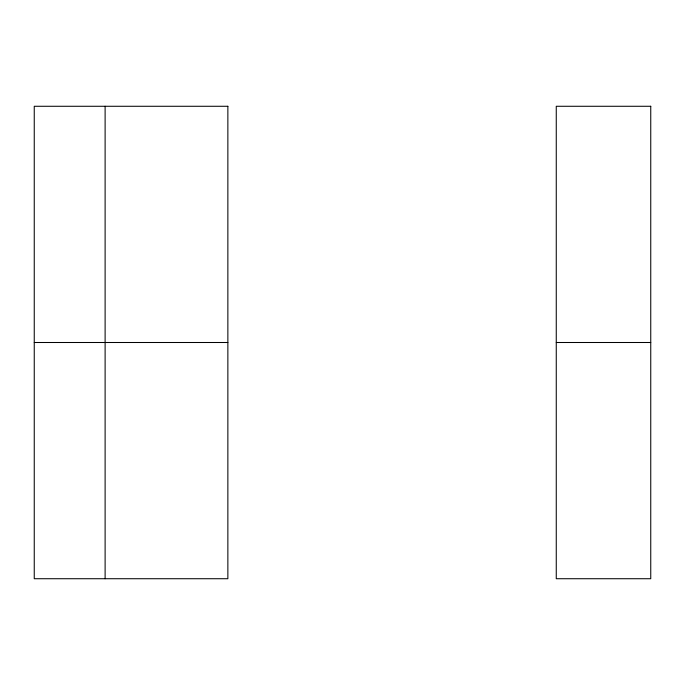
<?xml version="1.0" encoding="UTF-8"?>
<svg xmlns="http://www.w3.org/2000/svg" width="685" height="685" viewBox="0 0 685 685"><rect width="100%" height="100%" fill="white"/><g stroke="black" fill="none" stroke-linecap="round" stroke-linejoin="round"><path stroke-width="1.03" d="M34.25 342.5L227.865 342.5M556.263 342.5L650.75 342.5M105.113 106.278L105.113 578.722M227.865 106.278L34.25 106.278L34.25 578.722L227.865 578.722L227.865 106.278M650.75 106.278L556.263 106.278L556.263 578.722L650.75 578.722L650.75 106.278"/></g></svg>
